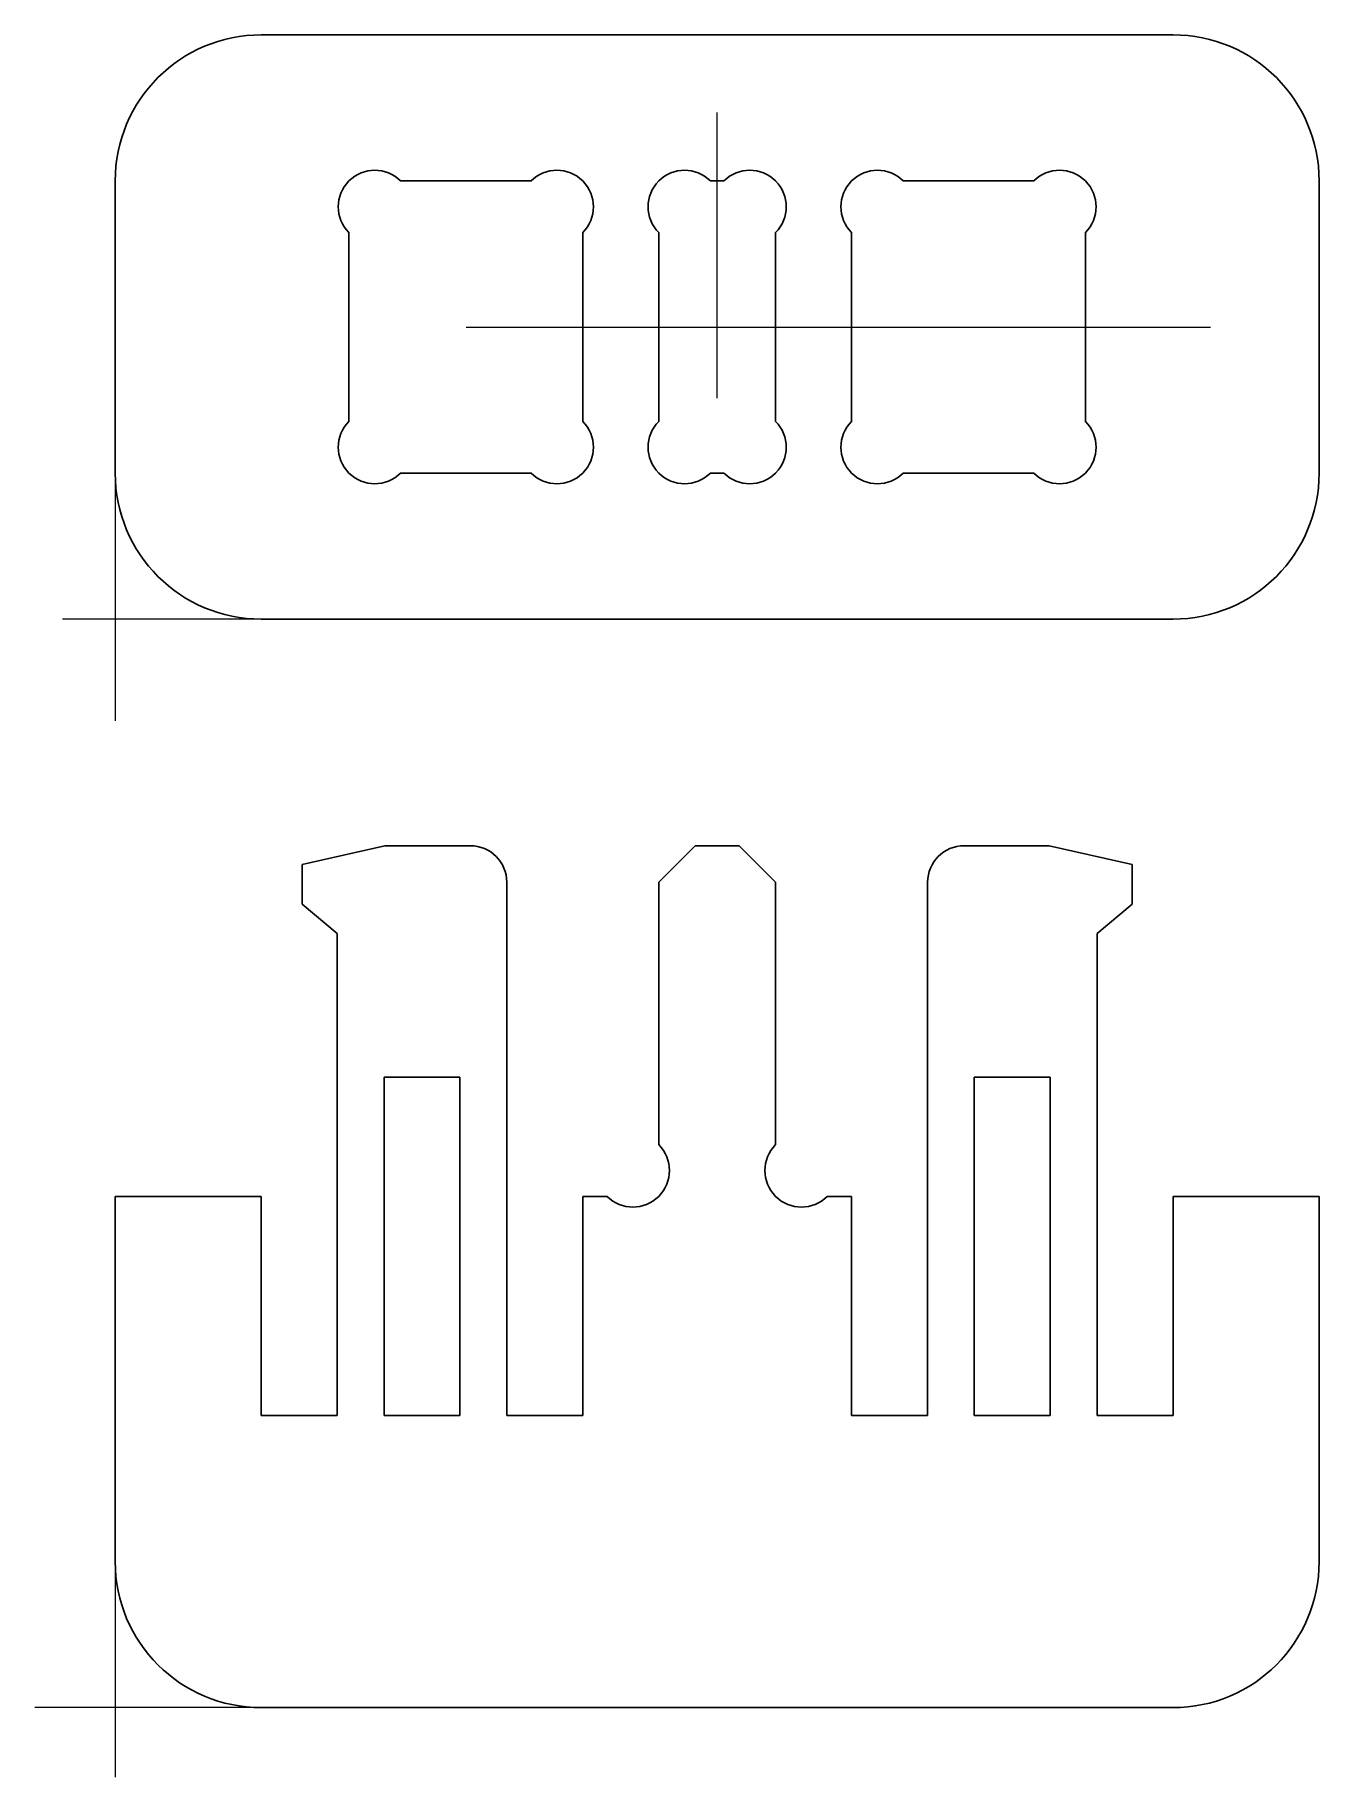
# Model space of a CAD drawing. Header units: millimetres. Extents: x -1.4 to 21, y -1.2 to 29.2.
import ezdxf

# ---------------------------------------------------------------- set-up
doc = ezdxf.new("R2010")
doc.units = ezdxf.units.MM
doc.layers.add('hilf', color=4, linetype='CONTINUOUS', lineweight=0)
doc.layers.add('zwischen-cut-full-inside', color=15, linetype='CONTINUOUS')
doc.layers.add('zwischen-cut-full-outside', color=2, linetype='CONTINUOUS')

msp = doc.modelspace()

# ---------------------------------------------------------------- linework, layer by layer
at = {"layer": 'hilf'}
for p, q in [((10.506, 22.856), (10.506, 27.846)), ((6.127, 24.1), (19.114, 24.1)), ((0, 23.018), (0, 17.225)), ((3.05, 19), (-0.921, 19)), ((0, 3.645), (0, -1.214)), ((3.878, 0), (-1.402, 0))]:
    msp.add_line(p, q, dxfattribs=at)
at = {"layer": 'zwischen-cut-full-inside'}
for p, q in [((4.982, 26.65), (7.258, 26.65)), ((10.388, 26.65), (10.624, 26.65)), ((13.754, 26.65), (16.03, 26.65)), ((4.08, 22.452), (4.08, 25.748)), ((8.16, 25.748), (8.16, 22.452)), ((9.486, 22.452), (9.486, 25.748)), ((11.526, 25.748), (11.526, 22.452)), ((12.852, 22.452), (12.852, 25.748)), ((16.932, 25.748), (16.932, 22.452)), ((7.258, 21.55), (4.982, 21.55)), ((10.624, 21.55), (10.388, 21.55)), ((16.03, 21.55), (13.754, 21.55)), ((4.692, 11.005), (4.692, 5.1)), ((6.018, 11.005), (4.692, 11.005)), ((6.018, 5.1), (6.018, 11.005)), ((14.994, 5.1), (14.994, 11.005)), ((14.994, 11.005), (16.32, 11.005)), ((16.32, 11.005), (16.32, 5.1)), ((4.692, 5.1), (6.018, 5.1)), ((16.32, 5.1), (14.994, 5.1))]:
    msp.add_line(p, q, dxfattribs=at)
for centre, radius, start, end in [((4.531, 26.199), 0.638, 45, 135), ((7.709, 26.199), 0.638, 45, 135), ((9.937, 26.199), 0.637, 45, 135), ((11.075, 26.199), 0.638, 315, 135), ((13.303, 26.199), 0.637, 45, 135), ((16.481, 26.199), 0.638, 315, 135), ((4.531, 26.199), 0.637, 135, 225), ((7.709, 26.199), 0.637, 315, 45), ((9.937, 26.199), 0.637, 135, 225), ((13.303, 26.199), 0.637, 135, 225), ((4.531, 22.001), 0.637, 135, 315), ((7.709, 22.001), 0.638, 225, 45), ((9.937, 22.001), 0.637, 135, 225), ((11.075, 22.001), 0.638, 225, 45), ((13.303, 22.001), 0.638, 135, 315), ((16.481, 22.001), 0.638, 315, 45), ((9.937, 22.001), 0.637, 225, 315), ((16.481, 22.001), 0.638, 225, 315)]:
    msp.add_arc(centre, radius, start, end, dxfattribs=at)
at = {"layer": 'zwischen-cut-full-outside'}
for p, q in [((18.462, 29.2), (2.55, 29.2)), ((0, 26.65), (0, 21.55)), ((21.012, 21.55), (21.012, 26.65)), ((2.55, 19), (18.462, 19)), ((4.709, 15.045), (3.264, 14.715)), ((6.197, 15.045), (4.709, 15.045)), ((10.123, 15.045), (9.486, 14.408)), ((10.888, 15.045), (10.123, 15.045)), ((11.526, 14.408), (10.888, 15.045)), ((16.303, 15.045), (14.816, 15.045)), ((17.748, 14.715), (16.303, 15.045)), ((3.264, 14.715), (3.264, 14.025)), ((17.748, 14.025), (17.748, 14.715)), ((6.834, 5.1), (6.834, 14.408)), ((9.486, 14.408), (9.486, 9.827)), ((11.526, 9.827), (11.526, 14.408)), ((14.178, 14.408), (14.178, 5.1)), ((3.264, 14.025), (3.876, 13.515)), ((17.136, 13.515), (17.748, 14.025)), ((3.876, 13.515), (3.876, 12.46)), ((17.136, 12.46), (17.136, 13.515)), ((3.876, 12.46), (3.876, 5.1)), ((17.136, 5.1), (17.136, 12.46)), ((2.55, 8.925), (0, 8.925)), ((0, 8.925), (0, 2.55)), ((2.55, 5.1), (2.55, 8.925)), ((8.584, 8.925), (8.16, 8.925)), ((8.16, 8.925), (8.16, 5.1)), ((12.852, 8.925), (12.428, 8.925)), ((12.852, 5.1), (12.852, 8.925)), ((21.012, 8.925), (18.462, 8.925)), ((18.462, 8.925), (18.462, 5.1)), ((21.012, 2.55), (21.012, 8.925)), ((3.876, 5.1), (2.55, 5.1)), ((8.16, 5.1), (6.834, 5.1)), ((14.178, 5.1), (12.852, 5.1)), ((18.462, 5.1), (17.136, 5.1)), ((2.55, 0), (18.462, 0))]:
    msp.add_line(p, q, dxfattribs=at)
for centre, radius, start, end in [((2.55, 26.65), 2.55, 90, 180), ((18.462, 26.65), 2.55, 0, 90), ((2.55, 21.55), 2.55, 180, 270), ((18.462, 21.55), 2.55, 270, 0), ((6.197, 14.408), 0.637, 0, 89.9214), ((14.816, 14.408), 0.637, 90, 180), ((9.035, 9.376), 0.638, 225, 45), ((11.977, 9.376), 0.638, 135, 315), ((2.55, 2.55), 2.55, 180, 270), ((18.462, 2.55), 2.55, 270, 0)]:
    msp.add_arc(centre, radius, start, end, dxfattribs=at)

doc.saveas('drawing.dxf')
